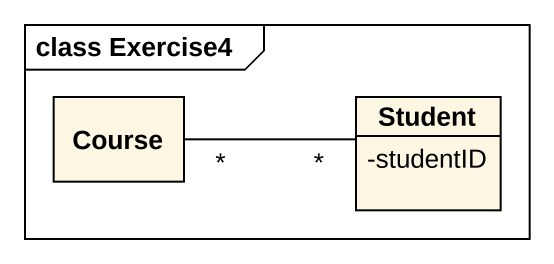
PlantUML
@startuml
mainframe class Exercise4
hide circle
hide empty members
skinparam classAttributeIconSize 0
class Course
class Student {
  -studentID
}
Course "*" -right- "*" Student
@enduml
